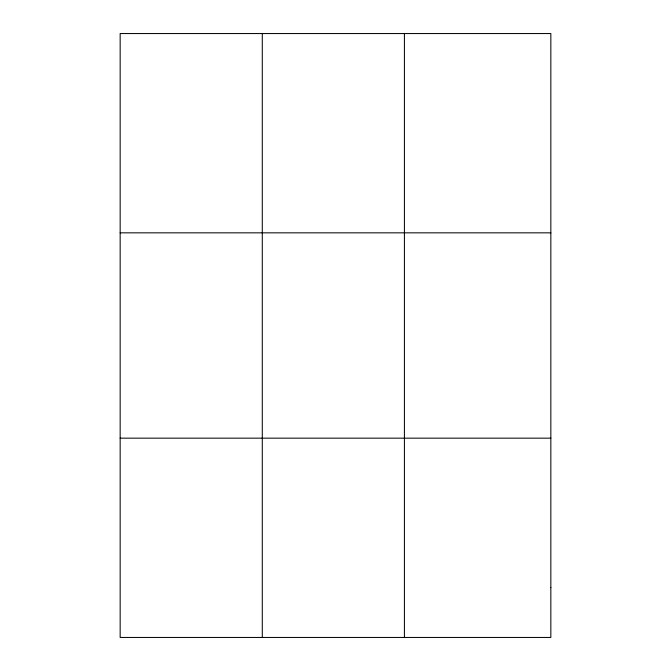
<?xml version="1.0" encoding="UTF-8"?>
<svg xmlns="http://www.w3.org/2000/svg" width="671" height="671" viewBox="0 0 671 671"><rect width="100%" height="100%" fill="white"/><g stroke="black" fill="none" stroke-linecap="round" stroke-linejoin="round"><path stroke-width="1.01" d="M262.286 637.45L262.286 33.55M404.412 637.45L404.412 33.55M120.159 232.837L550.841 232.837M120.159 438.163L550.841 438.163M550.841 587.628L550.841 637.45L120.159 637.45L120.159 33.55L550.841 33.55L550.841 587.628"/></g></svg>
